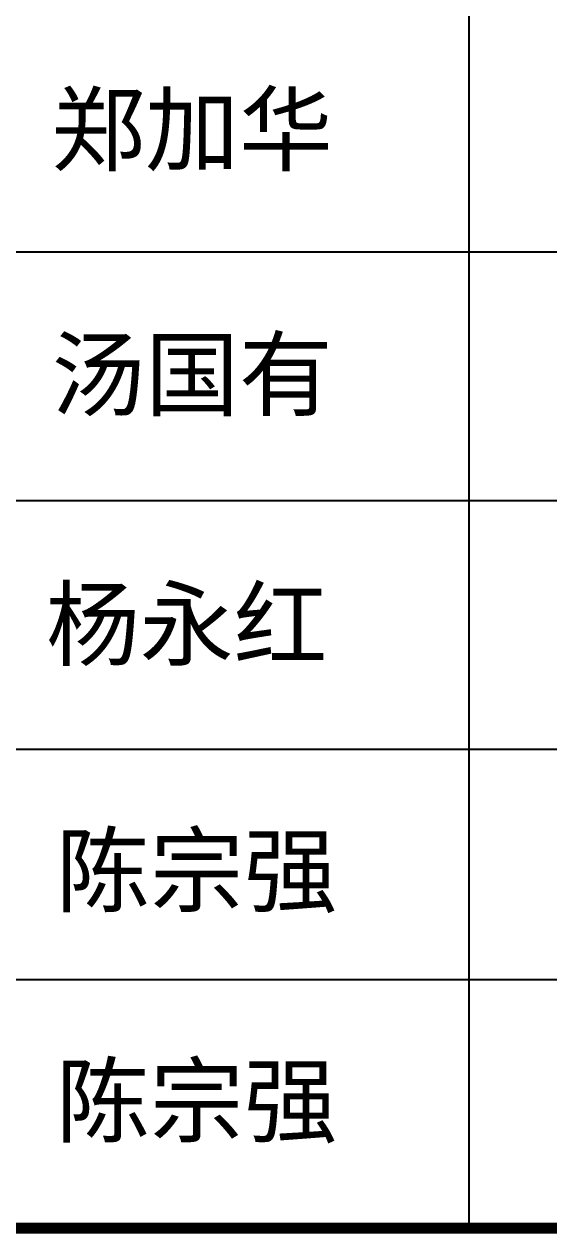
# Model space of a CAD drawing. Extents: x -2746917 to -971774, y -3334247 to -3250358.
# Drawn here: x -976133 to -974456, y -3309676 to -3305805 of the extents above; entities that cross this region are included whole.
import ezdxf

# ---------------------------------------------------------------- set-up
doc = ezdxf.new("R2010")
doc.units = 0
doc.header["$LTSCALE"] = 1000
doc.header["$MEASUREMENT"] = 0
doc.layers.get('0').update_dxf_attribs({"linetype": 'CONTINUOUS'})
doc.layers.add('PUB_TEXT', color=7, linetype='CONTINUOUS')
doc.layers.add('PUB_TITLE', color=4, linetype='CONTINUOUS')
doc.styles.add('STYLE1', font='simhei.ttf', dxfattribs={"width": 0.8})

# ---------------------------------------------------------------- blocks, each defined once
blk = doc.blocks.new('A$C3E121A49')
at = {"layer": 'PUB_TITLE', "color": 4}
for p, q in [((1146.1, 581.1), (1146.1, -5786.4)), ((-2137.9, -2661.5), (3094.2, -2661.5)), ((-2137.9, -3457.4), (3094.2, -3457.4)), ((-2137.9, -4253.4), (3094.2, -4253.4)), ((-2137.9, -4990.5), (3094.2, -4990.5))]:
    blk.add_line(p, q, dxfattribs=at)
at = {"layer": 'PUB_TITLE', "color": 4, "const_width": 35.2}
blk.add_lwpolyline([(-2137.9, -5786.4), (3094.2, -5786.4), (3094.2, 581.1), (-2137.9, 581.1)], close=True, dxfattribs=at)
at = {"layer": 'PUB_TEXT', "style": 'STYLE1'}
for s, p in [('郑加华', (-188.7, -2379.1)), ('汤国有', (-188.7, -3163.1)), ('杨永红', (-205.9, -3962.7)), ('陈宗强', (-173.6, -4751.5)), ('陈宗强', (-173.6, -5488.6))]:
    blk.add_text(s, height=220, dxfattribs=at).set_placement(p)

msp = doc.modelspace()

# ---------------------------------------------------------------- block references
at = {"ltscale": 1.5}
msp.add_blockref('A$C3E121A49', (-975857.62, -3303872.21), dxfattribs=at)

doc.saveas('drawing.dxf')
